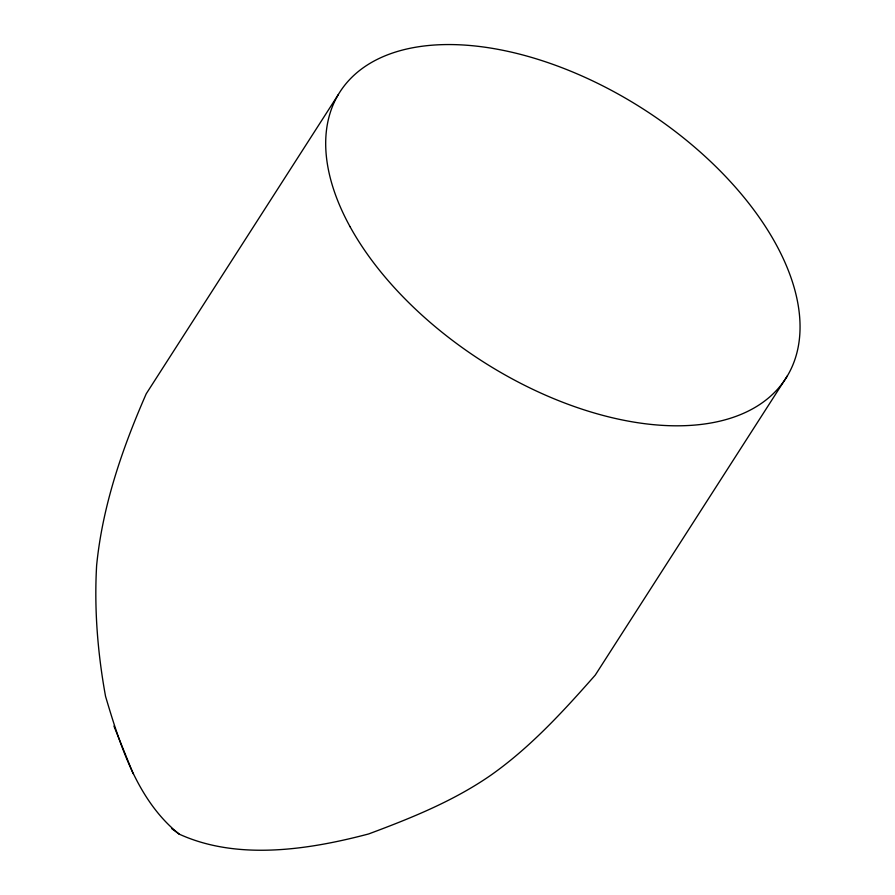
<?xml version="1.0" encoding="UTF-8"?>
<svg xmlns="http://www.w3.org/2000/svg" width="895" height="895" viewBox="0 0 895 895"><rect width="100%" height="100%" fill="white"/><g stroke="black" fill="none" stroke-linecap="round" stroke-linejoin="round"><path stroke-width="1.34" d="M338.355 94.523L146.232 393.778C122.302 448.361 102.5 505.843 96.626 565.461C94.109 609.226 97.7 653.283 105.554 696.366C120.254 745.803 137.382 800.645 179.19 834.118C237.567 860.811 308.797 849.769 368.639 833.95C411.018 818.164 453.385 801.159 490.762 775.271C530.422 747.336 563.313 711.312 595.253 675.11L787.376 375.855M171.639 828.557L179.19 834.118M113.922 726.058L133.142 773.672M350.057 226.692A264.976 149.588 32.7 0 0 759.944 404.361A264.976 149.588 32.7 0 0 578.606 74.509A264.976 149.588 32.7 0 0 350.057 226.692"/></g></svg>
